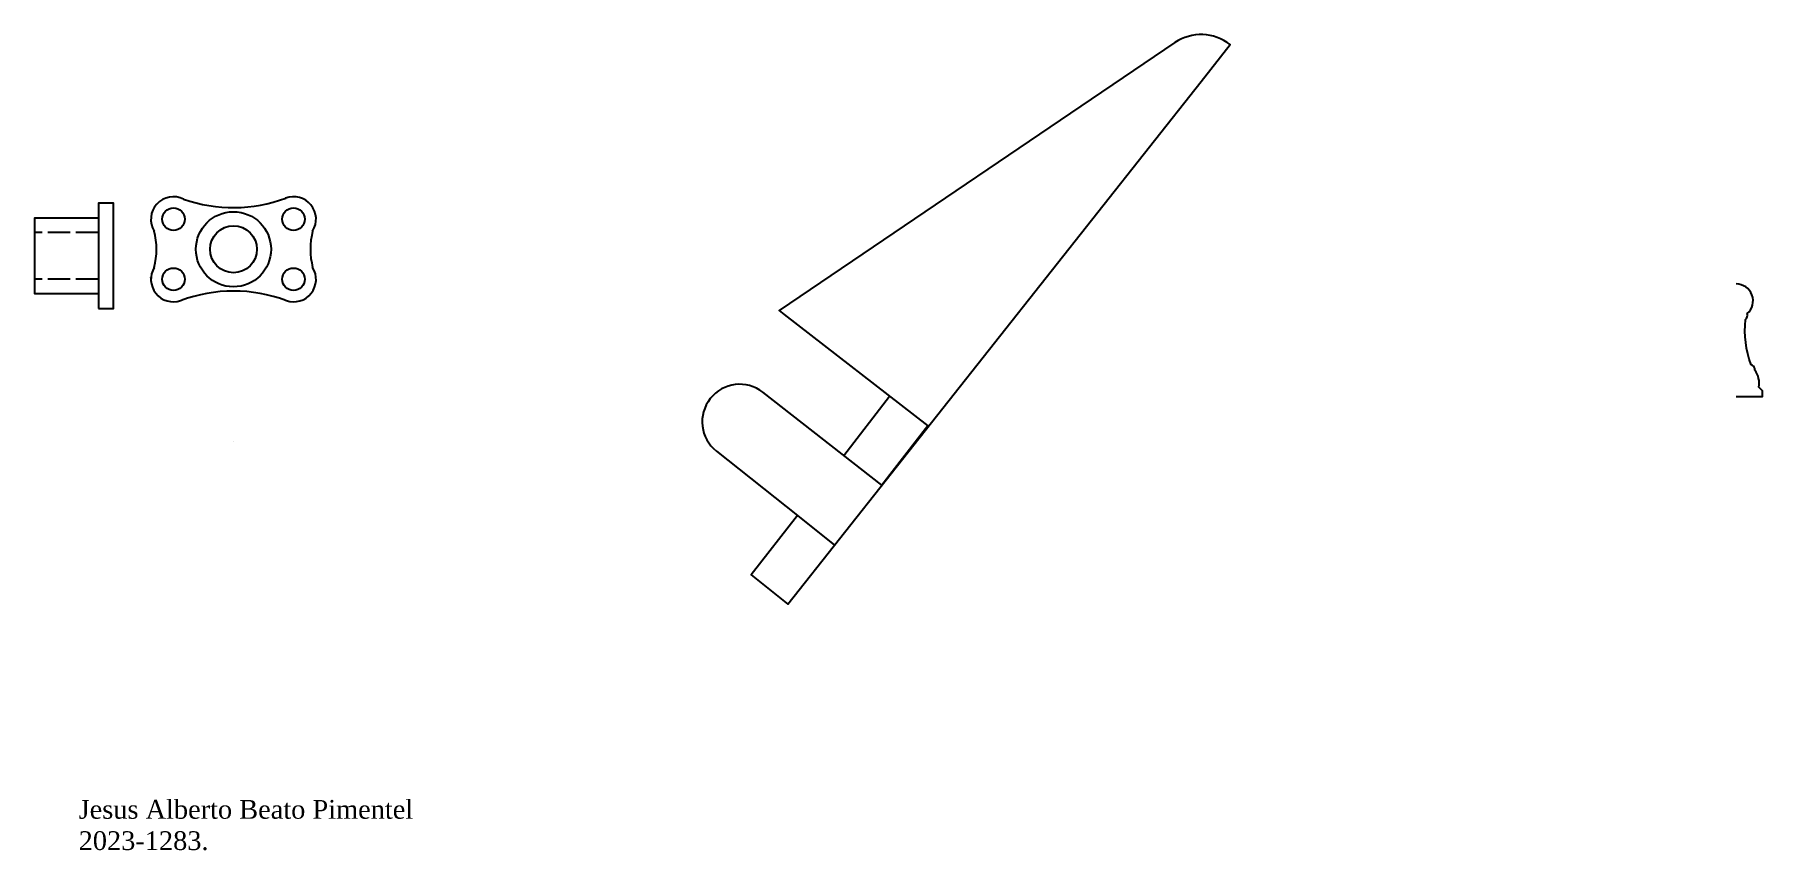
# Model space of a CAD drawing. Header units: millimetres. Extents: x 2086 to 3007, y 1236 to 1671.
import ezdxf

# ---------------------------------------------------------------- set-up
doc = ezdxf.new("R2010")
doc.units = ezdxf.units.MM
doc.linetypes.add('ACAD_ISO02W100', pattern=[15, 12, -3])
doc.styles.get("Standard").update_dxf_attribs({"font": 'arial.ttf'})

msp = doc.modelspace()

# ---------------------------------------------------------------- linework, layer by layer
at = {"linetype": 'ACAD_ISO02W100'}
for p, q in [((2120.11, 1565.51), (2086.11, 1565.51)), ((2120.11, 1540.51), (2086.11, 1540.51))]:
    msp.add_line(p, q, dxfattribs=at)
for p, q in [((2128.11, 1525.01), (2128.11, 1561.77)), ((2148.11, 1541.31), (2148.11, 1540.51)), ((2517.29, 1446.66), (2541.63, 1478.26)), ((2192.11, 1454.2), (2192.11, 1454.25))]:
    msp.add_line(p, q)
for points in [[(2492.59, 1414.59), (2468, 1383.04), (2487.56, 1367.46), (2707.77, 1645.91), (2723.21, 1665.57, 0.326207), (2693.75, 1666.61), (2482.86, 1523.8), (2485.53, 1521.71), (2485.53, 1521.71), (2562.07, 1462.43), (2537.63, 1430.77), (2474.2, 1480.33, 0.995666), (2449.44, 1448.91), (2492.59, 1414.59), (2512.37, 1398.83)], [(3000.85, 1495.01, -0.11842), (2997.85, 1519.01, 0.265063), (2998.75, 1522.21)], [(2992.85, 1478.01), (3006.85, 1478.01), (3006.85, 1481.01), (3004.85, 1483.01, 0.218494), (3002.85, 1492.01), (3002.85, 1493.01, 0.162278), (3000.85, 1495.01)]]:
    msp.add_lwpolyline(points, format="xyb")
msp.add_lwpolyline([(2120.11, 1525.01), (2128.11, 1525.01), (2128.11, 1581.01), (2120.11, 1581.01)], close=True)
msp.add_lwpolyline([(2120.11, 1573.01), (2086.11, 1573.01), (2086.11, 1533.01), (2120.11, 1533.01)])
for centre, radius in [((2160.11, 1572.51), 6), ((2192.11, 1556.51), 20), ((2224.11, 1572.51), 6), ((2192.11, 1556.51), 12.5), ((2160.11, 1540.51), 6), ((2224.11, 1540.51), 6)]:
    msp.add_circle(centre, radius)
for centre, radius, start, end in [((2160.11, 1572.51), 12, 63.13102, 211.96019), ((2191.98, 1658.72), 80, 250.69629, 290.45611), ((2224.11, 1572.51), 12, 328.03981, 110.54088), ((2111.11, 1556.51), 40, 346.04256, 13.95744), ((2273.11, 1556.51), 40, 166.04256, 193.95744), ((2160.11, 1540.51), 12, 148.03981, 288.81737), ((2224.11, 1540.51), 12, 251.18263, 31.96019), ((2111.11, 1556.51), 40, 337.66835, 337.79055), ((2992.85, 1529.01), 9, 310.92606, 90), ((2192.11, 1446.6), 87.21, 108.69929, 108.81737), ((2192.11, 1454.25), 80, 69.54389, 110.45611), ((2192.11, 1446.6), 87.21, 71.18263, 71.30071)]:
    msp.add_arc(centre, radius, start, end)

# ---------------------------------------------------------------- texts
at = {"insert": (2109.6, 1263.06), "char_height": 10, "attachment_point": 1}
msp.add_mtext_dynamic_manual_height_columns('{\\fTimes New Roman|b0|i0|c0|p18;Jesus Alberto Beato Pimentel\\P2023-1283.}', width=271.4405, gutter_width=12.5, heights=[0], dxfattribs=at)

doc.saveas('drawing.dxf')
